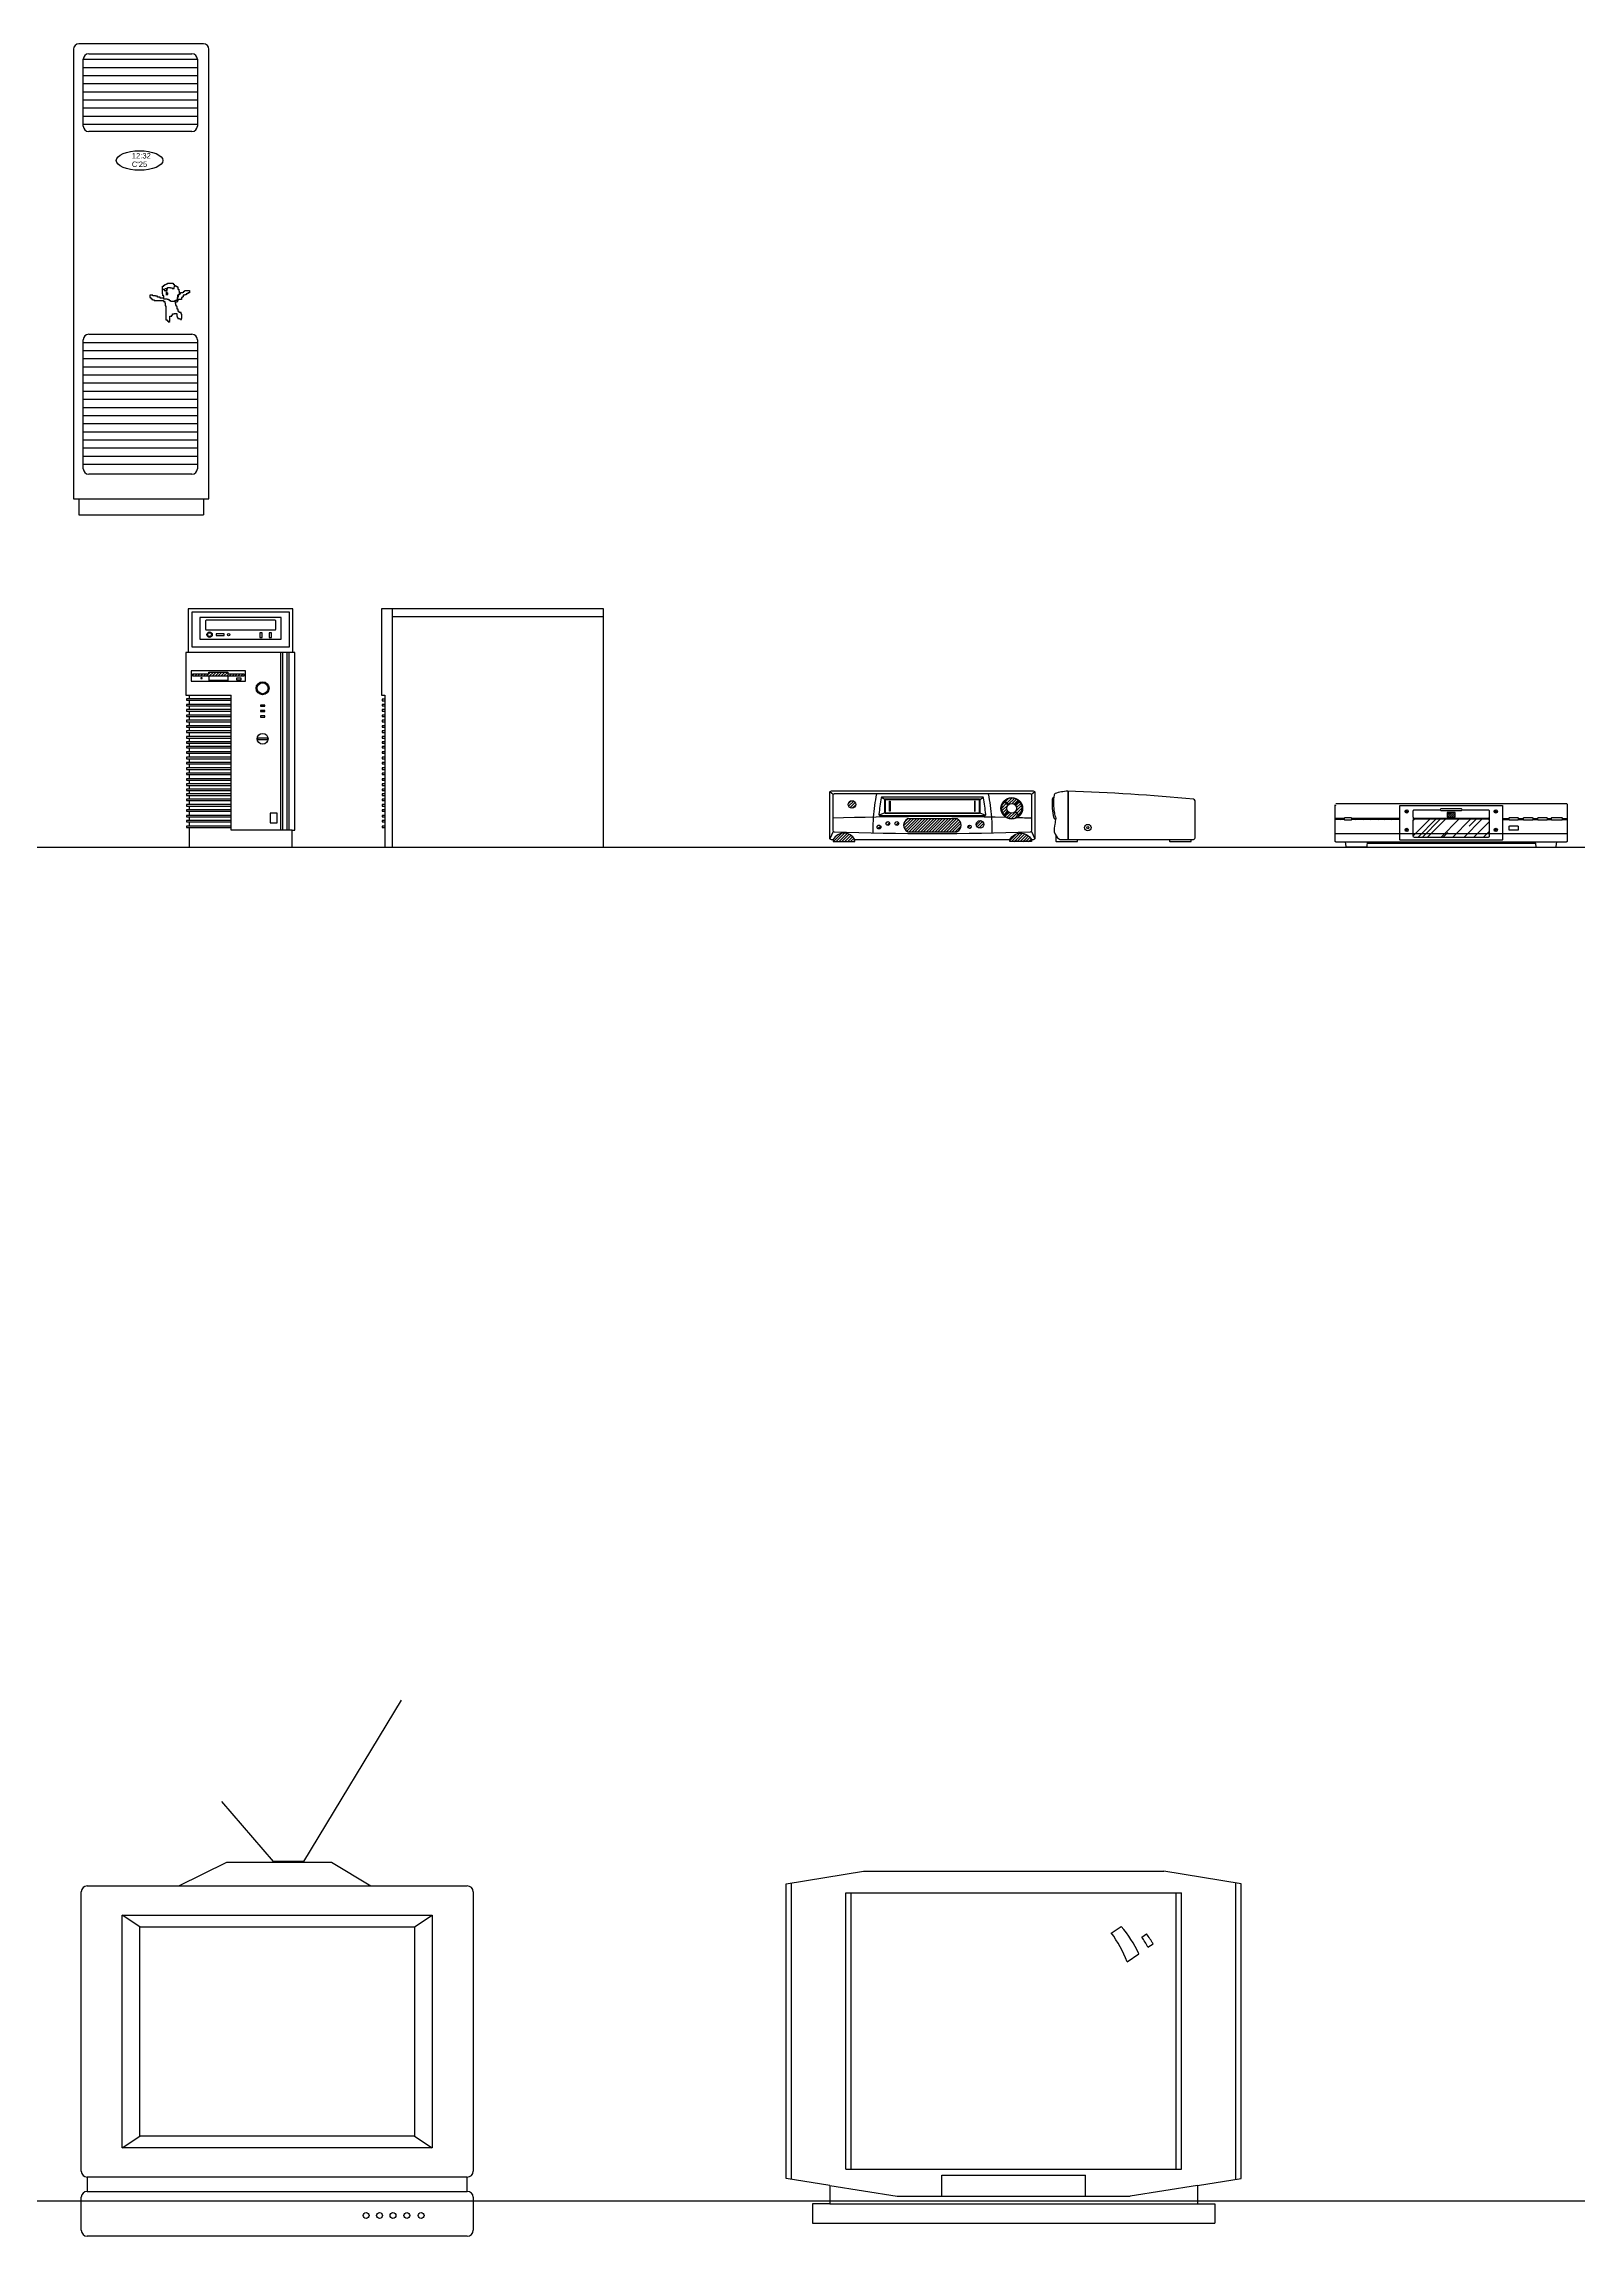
# Model space of a CAD drawing. Header units: inches. Extents: x 11.6 to 54.1, y 10.7 to 35.5.
# Drawn here: x 46.277 to 49.111, y 23.853 to 27.901 of the extents above; entities that cross this region are included whole.
import ezdxf

# ---------------------------------------------------------------- set-up
doc = ezdxf.new("R2010")
doc.units = ezdxf.units.IN
doc.header["$MEASUREMENT"] = 0
for name, color, linetype in [('02', 2, 'Continuous'), ('1', 1, 'Continuous'), ('4', 4, 'Continuous'), ('8', 8, 'Continuous')]:
    doc.layers.add(name, color=color, linetype=linetype)
doc.styles.get("Standard").update_dxf_attribs({"font": 'arial.ttf'})
pattern_1 = [(45, (-4.940719, 29.41021), (-0.00265165043, 0.00265165043), [])]
pattern_2 = [(45, (-4.8258962, 29.3992629), (-0.00176776695, 0.00176776695), [])]

msp = doc.modelspace()

# ---------------------------------------------------------------- hatches: boundary and pattern name
at = {"layer": '8'}
h = msp.add_hatch(dxfattribs=at)
h.set_pattern_fill('ANSI31,_O', color=256, scale=0.03)
h.set_pattern_definition([(45, (-10.440407, 31.0377146), (-0.00265165043, 0.00265165043), [])])
h.paths.add_polyline_path([(46.5821, 26.7412), (46.5821, 26.7377), (46.5527, 26.7377), (46.5527, 26.7337), (46.6467, 26.7337), (46.6467, 26.7377), (46.6174, 26.7377), (46.6174, 26.7412)])
h = msp.add_hatch(dxfattribs=at)
h.set_pattern_fill('ANSI31,_O', color=256, scale=0.03)
h.set_pattern_definition(pattern_1)
edge = h.paths.add_edge_path()
edge.add_arc((47.7698, 26.4967), 0.007, 0, 360)
h = msp.add_hatch(dxfattribs=at)
h.set_pattern_fill('ANSI31,_O', color=256, scale=0.03)
h.set_pattern_definition(pattern_1)
h.paths.add_polyline_path([(48.0522, 26.5037), (48.0592, 26.4966, -0.350397), (48.0705, 26.4966), (48.0776, 26.5037, 0.383694)])
h.paths.add_polyline_path([(48.079, 26.5023), (48.0719, 26.4952, -0.170128), (48.0739, 26.4896, -0.184505), (48.0716, 26.4836), (48.0787, 26.4765, 0.391267)])
h.paths.add_polyline_path([(48.0589, 26.4829), (48.0518, 26.4758, 0.398879), (48.0779, 26.4758), (48.0709, 26.4829, -0.382015)])
h.paths.add_polyline_path([(48.0511, 26.4765), (48.0582, 26.4836, -0.184505), (48.0559, 26.4896, -0.170128), (48.0578, 26.4952), (48.0507, 26.5023, 0.391267)])
h = msp.add_hatch(dxfattribs=at)
h.set_pattern_fill('ANSI31,_O', color=256, scale=0.02)
h.set_pattern_definition(pattern_2)
h.paths.add_polyline_path([(48.8836, 26.4734), (48.8836, 26.482), (48.8692, 26.482), (48.8692, 26.4734)])
h = msp.add_hatch(dxfattribs=at)
h.set_pattern_fill('ANSI31,_O', color=256, scale=0.03)
h.set_pattern_definition(pattern_1)
edge = h.paths.add_edge_path()
edge.add_line((47.7352, 26.4282), (47.7752, 26.4282))
edge.add_line((47.7752, 26.4282), (47.7752, 26.4322))
edge.add_arc((47.7552, 26.4205), 0.0232, 30.3669, 149.6331)
edge.add_line((47.7352, 26.4322), (47.7352, 26.4282))
h = msp.add_hatch(dxfattribs=at)
h.set_pattern_fill('ANSI31,_O', color=256, scale=0.03)
h.set_pattern_definition(pattern_1)
edge = h.paths.add_edge_path()
edge.add_arc((47.8196, 26.455), 0.0035, 0, 360)
h = msp.add_hatch(dxfattribs=at)
h.set_pattern_fill('ANSI31,_O', color=256, scale=0.03)
h.set_pattern_definition(pattern_1)
edge = h.paths.add_edge_path()
edge.add_arc((47.8361, 26.4615), 0.0035, 0, 360)
h = msp.add_hatch(dxfattribs=at)
h.set_pattern_fill('ANSI31,_O', color=256, scale=0.03)
h.set_pattern_definition(pattern_1)
edge = h.paths.add_edge_path()
edge.add_arc((47.8526, 26.4615), 0.0035, 0, 360)
h = msp.add_hatch(dxfattribs=at)
h.set_pattern_fill('ANSI31,_O', color=256, scale=0.03)
h.set_pattern_definition(pattern_1)
edge = h.paths.add_edge_path()
edge.add_arc((47.8781, 26.4583), 0.0129, 115.9506, 244.0494)
edge.add_arc((47.874, 26.4493), 0.003, 239.8673, 270)
edge.add_line((47.874, 26.4463), (47.9625, 26.4463))
edge.add_arc((47.9625, 26.4493), 0.003, 270, 300.1327)
edge.add_arc((47.9583, 26.4583), 0.0129, 295.9506, 424.0494)
edge.add_arc((47.9625, 26.4673), 0.003, 59.8673, 90)
edge.add_line((47.9625, 26.4703), (47.874, 26.4703))
edge.add_arc((47.874, 26.4673), 0.003, 90, 120.1327)
h = msp.add_hatch(dxfattribs=at)
h.set_pattern_fill('ANSI31,_O', color=256, scale=0.03)
h.set_pattern_definition(pattern_1)
edge = h.paths.add_edge_path()
edge.add_arc((47.987, 26.4555), 0.003, 0, 360)
h = msp.add_hatch(dxfattribs=at)
h.set_pattern_fill('ANSI31,_O', color=256, scale=0.03)
h.set_pattern_definition(pattern_1)
edge = h.paths.add_edge_path()
edge.add_arc((48.0064, 26.46), 0.007, 0, 360)
h = msp.add_hatch(dxfattribs=at)
h.set_pattern_fill('ANSI31,_O', color=256, scale=0.03)
h.set_pattern_definition(pattern_1)
edge = h.paths.add_edge_path()
edge.add_line((48.1012, 26.4282), (48.0612, 26.4282))
edge.add_line((48.0612, 26.4282), (48.0612, 26.4322))
edge.add_arc((48.0812, 26.4205), 0.0232, 30.3669, 149.6331, ccw=False)
edge.add_line((48.1012, 26.4322), (48.1012, 26.4282))
h = msp.add_hatch(dxfattribs=at)
h.set_pattern_fill('ANSI31,_O', color=256, scale=0.02)
h.set_pattern_definition(pattern_2)
h.paths.add_polyline_path([(48.6921, 26.471), (48.6921, 26.469), (48.7814, 26.469), (48.7814, 26.471)])
h.paths.add_polyline_path([(48.6614, 26.471), (48.6614, 26.469), (48.6794, 26.469), (48.6794, 26.471)])
h = msp.add_hatch(dxfattribs=at)
h.set_pattern_fill('AR-RROOF,_O', color=256, scale=0.03, angle=45)
h.set_pattern_definition([(45, (-3.967592, 29.826115), (0.025455844, 0.067882251), [0.45, -0.06, 0.15, -0.03]), (45, (-3.949985, 29.864935), (-0.049426764, 0.007000357), [0.09, -0.0099, 0.18, -0.0225]), (45, (-3.975016, 29.854753), (0.0960958116, 0.124521504), [0.24, -0.042, 0.12, -0.03])])
h.paths.add_polyline_path([(48.8084, 26.47, 0.414214), (48.8064, 26.468), (48.8064, 26.443), (48.9464, 26.443), (48.9464, 26.468, 0.414214), (48.9444, 26.47)])
h.paths.add_polyline_path([(48.9444, 26.436, 0.414214), (48.9464, 26.438), (48.9464, 26.443), (48.8064, 26.443), (48.8064, 26.438, 0.414214), (48.8084, 26.436)])
h = msp.add_hatch(dxfattribs=at)
h.set_pattern_fill('ANSI31,_O', color=256, scale=0.02)
h.set_pattern_definition(pattern_2)
h.paths.add_polyline_path([(48.9832, 26.469), (48.9832, 26.471), (48.9714, 26.471), (48.9714, 26.469)])
h.paths.add_polyline_path([(49.0002, 26.471), (49.0002, 26.469), (49.01, 26.469), (49.01, 26.471)])
h.paths.add_polyline_path([(49.0365, 26.469), (49.0365, 26.471), (49.027, 26.471), (49.027, 26.469)])
h.paths.add_polyline_path([(49.0616, 26.469), (49.0616, 26.471), (49.0535, 26.471), (49.0535, 26.469)])
h.paths.add_polyline_path([(49.0914, 26.469), (49.0914, 26.471), (49.0816, 26.471), (49.0816, 26.469)])

# ---------------------------------------------------------------- linework, layer by layer
at = {"layer": '02'}
for p, q in [((46.5723, 27.9013), (46.3423, 27.9013)), ((46.3323, 27.8913), (46.3323, 27.0613)), ((46.3503, 27.7494), (46.3503, 27.8729)), ((46.3503, 27.8729), (46.561, 27.8729)), ((46.3503, 27.8579), (46.561, 27.8579)), ((46.3603, 27.8829), (46.551, 27.8829)), ((46.561, 27.8729), (46.561, 27.7494)), ((46.5823, 27.0613), (46.5823, 27.8913)), ((46.3503, 27.8429), (46.561, 27.8429)), ((46.3503, 27.8279), (46.561, 27.8279)), ((46.3503, 27.8129), (46.561, 27.8129)), ((46.3503, 27.7979), (46.561, 27.7979)), ((46.3503, 27.7829), (46.561, 27.7829)), ((46.3503, 27.7679), (46.561, 27.7679)), ((46.3503, 27.7529), (46.561, 27.7529)), ((46.551, 27.7394), (46.3603, 27.7394)), ((46.4965, 27.4395), (46.4965, 27.4541)), ((46.4965, 27.4541), (46.4991, 27.4541)), ((46.4965, 27.4481), (46.4999, 27.4481)), ((46.4991, 27.4541), (46.4991, 27.4558)), ((46.4991, 27.4558), (46.5008, 27.4558)), ((46.4999, 27.4481), (46.4999, 27.4455)), ((46.5008, 27.4558), (46.5008, 27.4567)), ((46.5008, 27.4567), (46.5025, 27.4567)), ((46.5008, 27.4498), (46.5042, 27.4498)), ((46.5025, 27.4567), (46.5025, 27.4575)), ((46.5025, 27.4575), (46.5042, 27.4575)), ((46.5042, 27.4575), (46.5042, 27.4584)), ((46.5042, 27.4584), (46.5059, 27.4584)), ((46.5042, 27.4498), (46.5042, 27.4455)), ((46.5051, 27.4455), (46.5051, 27.4481)), ((46.5051, 27.4481), (46.5059, 27.4481)), ((46.5059, 27.4584), (46.5059, 27.4592)), ((46.5059, 27.4592), (46.5162, 27.4592)), ((46.5059, 27.4481), (46.5059, 27.4515)), ((46.5059, 27.4515), (46.5111, 27.4515)), ((46.5111, 27.4515), (46.5111, 27.4507)), ((46.5111, 27.4507), (46.5145, 27.4507)), ((46.5145, 27.4507), (46.5145, 27.4498)), ((46.5145, 27.4498), (46.5179, 27.4498)), ((46.5162, 27.4592), (46.5162, 27.4575)), ((46.5162, 27.4575), (46.5179, 27.4575)), ((46.5179, 27.4575), (46.5179, 27.4549)), ((46.5179, 27.4549), (46.5205, 27.4549)), ((46.5179, 27.4498), (46.5179, 27.4524)), ((46.5179, 27.4524), (46.5188, 27.4524)), ((46.5188, 27.4524), (46.5188, 27.4532)), ((46.5205, 27.4549), (46.5205, 27.4541)), ((46.5205, 27.4541), (46.5231, 27.4541)), ((46.5231, 27.4541), (46.5231, 27.4524)), ((46.5231, 27.4524), (46.5248, 27.4524)), ((46.5248, 27.4524), (46.5248, 27.4481)), ((46.5248, 27.4481), (46.5265, 27.4481)), ((46.5265, 27.4481), (46.5265, 27.4447)), ((46.4785, 27.437), (46.4734, 27.437)), ((46.4734, 27.437), (46.4734, 27.4327)), ((46.4734, 27.4327), (46.4751, 27.4327)), ((46.4751, 27.4327), (46.4751, 27.431)), ((46.4751, 27.431), (46.4768, 27.431)), ((46.4768, 27.431), (46.4768, 27.4293)), ((46.4768, 27.4293), (46.4785, 27.4293)), ((46.4785, 27.4361), (46.4785, 27.437)), ((46.4837, 27.4361), (46.4785, 27.4361)), ((46.4785, 27.4293), (46.4785, 27.4284)), ((46.4785, 27.4284), (46.4811, 27.4284)), ((46.4811, 27.4284), (46.4811, 27.4276)), ((46.4811, 27.4276), (46.4982, 27.4276)), ((46.4837, 27.4353), (46.4837, 27.4361)), ((46.4871, 27.4353), (46.4837, 27.4353)), ((46.4871, 27.4335), (46.4871, 27.4353)), ((46.4922, 27.4335), (46.4871, 27.4335)), ((46.4922, 27.4318), (46.4922, 27.4335)), ((46.4991, 27.4318), (46.4922, 27.4318)), ((46.4974, 27.4395), (46.4965, 27.4395)), ((46.4974, 27.4361), (46.4974, 27.4395)), ((46.4991, 27.4361), (46.4974, 27.4361)), ((46.4982, 27.4276), (46.4982, 27.4258)), ((46.4982, 27.4258), (46.5008, 27.4258)), ((46.4991, 27.431), (46.4991, 27.4361)), ((46.4991, 27.4301), (46.4991, 27.4318)), ((46.5051, 27.4301), (46.4991, 27.4301)), ((46.4999, 27.4455), (46.5025, 27.4455)), ((46.5008, 27.4258), (46.5008, 27.4224)), ((46.5008, 27.4224), (46.5016, 27.4224)), ((46.5016, 27.4224), (46.5016, 27.4173)), ((46.5016, 27.4173), (46.5025, 27.4173)), ((46.5025, 27.4455), (46.5025, 27.4447)), ((46.5025, 27.4447), (46.5034, 27.4447)), ((46.5025, 27.4173), (46.5025, 27.3916)), ((46.5027, 27.4385), (46.5064, 27.4385)), ((46.5039, 27.4398), (46.5039, 27.4425)), ((46.5039, 27.4425), (46.5058, 27.4425)), ((46.5042, 27.4455), (46.5051, 27.4455)), ((46.5051, 27.4293), (46.5051, 27.4301)), ((46.5076, 27.4293), (46.5051, 27.4293)), ((46.5064, 27.4385), (46.5064, 27.4414)), ((46.5076, 27.4284), (46.5076, 27.4293)), ((46.5094, 27.4284), (46.5076, 27.4284)), ((46.5094, 27.4267), (46.5094, 27.4284)), ((46.5119, 27.4267), (46.5094, 27.4267)), ((46.5119, 27.4258), (46.5119, 27.4267)), ((46.5188, 27.4258), (46.5119, 27.4258)), ((46.5205, 27.4267), (46.5188, 27.4267)), ((46.5188, 27.4267), (46.5188, 27.4258)), ((46.5231, 27.4276), (46.5205, 27.4276)), ((46.5205, 27.4276), (46.5205, 27.4267)), ((46.5205, 27.4216), (46.5205, 27.425)), ((46.5205, 27.425), (46.5231, 27.425)), ((46.5213, 27.4216), (46.5205, 27.4216)), ((46.5213, 27.4181), (46.5213, 27.4216)), ((46.5222, 27.4181), (46.5213, 27.4181)), ((46.5222, 27.4164), (46.5222, 27.4181)), ((46.5239, 27.4164), (46.5222, 27.4164)), ((46.5239, 27.4293), (46.5231, 27.4293)), ((46.5231, 27.4293), (46.5231, 27.4276)), ((46.5231, 27.425), (46.5231, 27.4258)), ((46.5231, 27.4258), (46.5248, 27.4258)), ((46.5248, 27.4327), (46.5239, 27.4327)), ((46.5239, 27.4327), (46.5239, 27.4293)), ((46.5239, 27.4113), (46.5239, 27.4164)), ((46.5256, 27.4113), (46.5239, 27.4113)), ((46.5248, 27.4301), (46.5248, 27.437)), ((46.5248, 27.437), (46.5256, 27.437)), ((46.5256, 27.4344), (46.5248, 27.4344)), ((46.5248, 27.4344), (46.5248, 27.4327)), ((46.5256, 27.4301), (46.5248, 27.4301)), ((46.5248, 27.4258), (46.5248, 27.4284)), ((46.5248, 27.4284), (46.5256, 27.4284)), ((46.5248, 27.4284), (46.5248, 27.4276)), ((46.5265, 27.4284), (46.5248, 27.4284)), ((46.5256, 27.437), (46.5256, 27.4387)), ((46.5256, 27.4387), (46.5282, 27.4387)), ((46.5256, 27.4378), (46.5256, 27.4344)), ((46.5273, 27.4378), (46.5256, 27.4378)), ((46.5256, 27.4284), (46.5256, 27.4301)), ((46.5256, 27.407), (46.5256, 27.4113)), ((46.5273, 27.407), (46.5256, 27.407)), ((46.5265, 27.4447), (46.5273, 27.4447)), ((46.5316, 27.4293), (46.5265, 27.4293)), ((46.5265, 27.4293), (46.5265, 27.4284)), ((46.5273, 27.4447), (46.5273, 27.4378)), ((46.5273, 27.4053), (46.5273, 27.407)), ((46.5282, 27.4387), (46.5282, 27.4395)), ((46.5282, 27.4395), (46.5299, 27.4395)), ((46.5299, 27.4395), (46.5299, 27.4421)), ((46.5299, 27.4421), (46.5342, 27.4421)), ((46.5333, 27.4327), (46.5316, 27.4327)), ((46.5316, 27.4327), (46.5316, 27.4293)), ((46.535, 27.4344), (46.5333, 27.4344)), ((46.5333, 27.4344), (46.5333, 27.4327)), ((46.5342, 27.4421), (46.5342, 27.443)), ((46.5342, 27.443), (46.5359, 27.443)), ((46.5376, 27.437), (46.535, 27.437)), ((46.535, 27.437), (46.535, 27.4344)), ((46.5359, 27.443), (46.5359, 27.4447)), ((46.5359, 27.4447), (46.5376, 27.4447)), ((46.5376, 27.4447), (46.5376, 27.4455)), ((46.5376, 27.4455), (46.5462, 27.4455)), ((46.5402, 27.4378), (46.5376, 27.4378)), ((46.5376, 27.4378), (46.5376, 27.437)), ((46.5436, 27.4395), (46.5402, 27.4395)), ((46.5402, 27.4395), (46.5402, 27.4378)), ((46.5462, 27.4412), (46.5436, 27.4412)), ((46.5436, 27.4412), (46.5436, 27.4395)), ((46.5462, 27.4455), (46.5462, 27.4412)), ((46.5025, 27.3916), (46.5051, 27.3916)), ((46.5051, 27.3916), (46.5051, 27.3899)), ((46.5051, 27.3899), (46.5068, 27.3899)), ((46.5068, 27.3899), (46.5068, 27.3882)), ((46.5068, 27.3882), (46.5094, 27.3882)), ((46.5094, 27.3873), (46.5094, 27.3891)), ((46.5094, 27.3891), (46.5102, 27.3891)), ((46.5094, 27.3882), (46.5094, 27.3873)), ((46.5102, 27.3891), (46.5102, 27.3985)), ((46.5102, 27.3985), (46.5136, 27.3985)), ((46.5136, 27.3985), (46.5136, 27.4002)), ((46.5136, 27.4002), (46.5153, 27.4002)), ((46.5153, 27.4002), (46.5153, 27.4027)), ((46.5153, 27.4027), (46.5179, 27.4027)), ((46.5179, 27.4027), (46.5179, 27.4036)), ((46.5179, 27.4036), (46.5231, 27.4036)), ((46.5231, 27.4036), (46.5231, 27.3976)), ((46.5231, 27.3976), (46.5239, 27.3976)), ((46.5239, 27.3976), (46.5239, 27.3959)), ((46.5239, 27.3959), (46.5248, 27.3959)), ((46.5248, 27.3959), (46.5248, 27.3942)), ((46.5248, 27.3942), (46.5282, 27.3942)), ((46.5308, 27.4053), (46.5273, 27.4053)), ((46.5282, 27.3942), (46.5282, 27.3933)), ((46.5282, 27.3933), (46.5299, 27.3933)), ((46.5299, 27.3933), (46.5299, 27.3925)), ((46.5299, 27.3925), (46.5316, 27.3925)), ((46.5308, 27.4019), (46.5308, 27.4053)), ((46.5325, 27.4019), (46.5308, 27.4019)), ((46.5316, 27.3925), (46.5316, 27.3942)), ((46.5316, 27.3942), (46.5325, 27.3942)), ((46.5325, 27.3942), (46.5325, 27.4019)), ((46.3503, 27.1165), (46.3503, 27.3549)), ((46.3503, 27.35), (46.561, 27.35)), ((46.3503, 27.335), (46.561, 27.335)), ((46.3603, 27.3649), (46.551, 27.3649)), ((46.561, 27.3549), (46.561, 27.1165)), ((46.3503, 27.32), (46.561, 27.32)), ((46.3503, 27.305), (46.561, 27.305)), ((46.3503, 27.29), (46.561, 27.29)), ((46.3503, 27.275), (46.561, 27.275)), ((46.3503, 27.26), (46.561, 27.26)), ((46.3503, 27.245), (46.561, 27.245)), ((46.3503, 27.23), (46.561, 27.23)), ((46.3503, 27.215), (46.561, 27.215)), ((46.3503, 27.2), (46.561, 27.2)), ((46.3503, 27.185), (46.561, 27.185)), ((46.3503, 27.17), (46.561, 27.17)), ((46.3503, 27.155), (46.561, 27.155)), ((46.3503, 27.14), (46.561, 27.14)), ((46.3503, 27.125), (46.561, 27.125)), ((46.551, 27.1065), (46.3603, 27.1065)), ((46.3323, 27.0613), (46.5823, 27.0613)), ((46.3423, 27.0613), (46.3423, 27.0313)), ((46.5723, 27.0613), (46.5723, 27.0313)), ((46.3423, 27.0313), (46.5723, 27.0313)), ((46.3423, 27.0313), (46.5723, 27.0313)), ((46.7158, 26.8419), (46.5658, 26.8419)), ((46.5658, 26.8419), (46.5658, 26.8019)), ((46.7158, 26.8019), (46.7158, 26.8419)), ((46.9208, 26.858), (46.9208, 26.418)), ((47.3108, 26.843), (46.9208, 26.843)), ((46.5658, 26.8019), (46.7158, 26.8019)), ((46.737, 26.7775), (46.5438, 26.7775)), ((46.6497, 26.7432), (46.5497, 26.7432)), ((46.5497, 26.7432), (46.5497, 26.7242)), ((46.5497, 26.7242), (46.6497, 26.7242)), ((46.5821, 26.7337), (46.5821, 26.7257)), ((46.6174, 26.7257), (46.5821, 26.7257)), ((46.6174, 26.7337), (46.6174, 26.7257)), ((46.6497, 26.7242), (46.6497, 26.7432)), ((47.7351, 26.5153), (47.7291, 26.5203)), ((48.1074, 26.5203), (48.1015, 26.5151)), ((48.1683, 26.5212), (48.1683, 26.4322)), ((48.1693, 26.5212), (48.1693, 26.4322)), ((47.8306, 26.4811), (47.8202, 26.4769)), ((47.8306, 26.5059), (47.8243, 26.5099)), ((48.0059, 26.5059), (48.0122, 26.5099)), ((48.0059, 26.4811), (48.0163, 26.4769)), ((48.0507, 26.5023), (48.0578, 26.4952)), ((48.0582, 26.4836), (48.0511, 26.4765)), ((48.0589, 26.4829), (48.0518, 26.4758)), ((48.0522, 26.5037), (48.0592, 26.4966)), ((48.0776, 26.5037), (48.0705, 26.4966)), ((48.0709, 26.4829), (48.0779, 26.4758)), ((48.0716, 26.4836), (48.0787, 26.4765)), ((48.079, 26.5023), (48.0719, 26.4952)), ((48.1427, 26.5096), (48.1424, 26.5096)), ((47.7351, 26.447), (47.7291, 26.4331)), ((48.1014, 26.447), (48.1074, 26.4331)), ((48.1454, 26.4696), (48.1459, 26.4696)), ((48.6794, 26.471), (48.6614, 26.471)), ((48.6794, 26.469), (48.6614, 26.469)), ((48.6614, 26.443), (49.0914, 26.443)), ((48.7814, 26.471), (48.6921, 26.471)), ((48.7814, 26.469), (48.6921, 26.469)), ((48.8064, 26.473), (48.8064, 26.468)), ((48.9464, 26.473), (48.9464, 26.468)), ((48.9714, 26.471), (48.9832, 26.471)), ((48.9714, 26.469), (48.9832, 26.469)), ((49.0002, 26.471), (49.01, 26.471)), ((49.0002, 26.469), (49.01, 26.469)), ((49.027, 26.471), (49.0365, 26.471)), ((49.027, 26.469), (49.0365, 26.469)), ((49.0535, 26.471), (49.0616, 26.471)), ((49.0535, 26.469), (49.0616, 26.469)), ((49.0816, 26.471), (49.0914, 26.471)), ((49.0816, 26.469), (49.0914, 26.469)), ((48.721, 26.425), (49.0317, 26.425)), ((46.9374, 24.8428), (46.7567, 24.5449)), ((46.7016, 24.5449), (46.6062, 24.6554)), ((46.5268, 24.4998), (46.6151, 24.5436)), ((46.6151, 24.5436), (46.8084, 24.5436)), ((46.7567, 24.5449), (46.7016, 24.5449)), ((46.8084, 24.5436), (46.8814, 24.4998)), ((46.3574, 24.4998), (47.0594, 24.4998)), ((47.6584, 23.9581), (47.6584, 24.5054)), ((48.4784, 23.9581), (48.4784, 24.5054)), ((46.3466, 23.9729), (46.3466, 24.489)), ((47.0702, 24.489), (47.0702, 23.9729)), ((47.7584, 23.9767), (47.7584, 24.4867)), ((47.7584, 24.4867), (48.3784, 24.4867)), ((47.7684, 23.9767), (47.7684, 24.4867)), ((48.3684, 23.9767), (48.3684, 24.4867)), ((48.3784, 23.9767), (48.3784, 24.4867)), ((46.4222, 24.4458), (46.9946, 24.4458)), ((46.4222, 24.0161), (46.4222, 24.4458)), ((46.4546, 24.4242), (46.4222, 24.4458)), ((46.4546, 24.0377), (46.4546, 24.4242)), ((46.4546, 24.4242), (46.9622, 24.4242)), ((46.9622, 24.4242), (46.9946, 24.4458)), ((46.9622, 24.4242), (46.9622, 24.0377)), ((46.9946, 24.4458), (46.9946, 24.0161)), ((48.2487, 24.4128), (48.2672, 24.4248)), ((48.3053, 24.4049), (48.314, 24.4111)), ((48.2778, 24.3596), (48.2995, 24.3744)), ((48.3163, 24.3869), (48.3258, 24.3931)), ((46.4222, 24.0161), (46.4546, 24.0377)), ((46.9946, 24.0161), (46.4222, 24.0161)), ((46.9622, 24.0377), (46.4546, 24.0377)), ((46.9622, 24.0377), (46.9946, 24.0161)), ((47.7584, 23.9767), (48.3784, 23.9767)), ((47.936, 23.9657), (48.2008, 23.9657)), ((47.936, 23.9257), (47.936, 23.9657)), ((48.2008, 23.9257), (48.2008, 23.9657)), ((47.0594, 23.9621), (46.3574, 23.9621)), ((46.3574, 23.9621), (46.3574, 23.9357)), ((46.3574, 23.9357), (47.0594, 23.9357)), ((47.0594, 23.9357), (47.0594, 23.9621)), ((47.729, 23.9467), (47.853, 23.9267)), ((47.853, 23.9267), (48.2838, 23.9267)), ((48.4078, 23.9467), (48.2838, 23.9267)), ((46.3466, 23.8638), (46.3466, 23.9249)), ((47.0702, 23.9249), (47.0702, 23.8638)), ((47.729, 23.9127), (48.4078, 23.9127)), ((47.0594, 23.853), (46.3574, 23.853))]:
    msp.add_line(p, q, dxfattribs=at)
for points in [[(46.5461, 26.4541), (46.5461, 26.418), (46.7361, 26.418), (46.7361, 26.4495), (46.741, 26.4495), (46.741, 26.7775), (46.737, 26.7775), (46.737, 26.858), (46.5438, 26.858), (46.5438, 26.7775), (46.5398, 26.7775), (46.5398, 26.6987), (46.6236, 26.6987)], [(46.7146, 26.7775), (46.7146, 26.4495)], [(46.7187, 26.4495), (46.7187, 26.7775)], [(46.7261, 26.7775), (46.7261, 26.4495)], [(46.7303, 26.4495), (46.7303, 26.7775)], [(46.5461, 26.6918), (46.5411, 26.6918), (46.5411, 26.6891), (46.5461, 26.6891)], [(46.6236, 26.6918), (46.5411, 26.6918), (46.5411, 26.6891), (46.6236, 26.6891)], [(46.5461, 26.6816), (46.5411, 26.6816), (46.5411, 26.6789), (46.5461, 26.6789)], [(46.6236, 26.6816), (46.5411, 26.6816), (46.5411, 26.6789), (46.6236, 26.6789)], [(46.5461, 26.6987), (46.5461, 26.6918)], [(46.5461, 26.6891), (46.5461, 26.6816)], [(46.5461, 26.6789), (46.5461, 26.672)], [(46.7361, 26.4495), (46.6236, 26.4495), (46.6236, 26.6987)], [(46.907, 26.6912), (46.9021, 26.6912), (46.9021, 26.6884), (46.907, 26.6884)], [(46.907, 26.6816), (46.9021, 26.6816), (46.9021, 26.6789), (46.907, 26.6789)], [(46.5461, 26.672), (46.5411, 26.672), (46.5411, 26.6693), (46.5461, 26.6693)], [(46.6236, 26.672), (46.5411, 26.672), (46.5411, 26.6693), (46.6236, 26.6693)], [(46.5461, 26.6618), (46.5411, 26.6618), (46.5411, 26.6591), (46.5461, 26.6591)], [(46.6236, 26.6618), (46.5411, 26.6618), (46.5411, 26.6591), (46.6236, 26.6591)], [(46.5461, 26.6522), (46.5411, 26.6522), (46.5411, 26.6495), (46.5461, 26.6495)], [(46.6236, 26.6522), (46.5411, 26.6522), (46.5411, 26.6495), (46.6236, 26.6495)], [(46.5461, 26.642), (46.5411, 26.642), (46.5411, 26.6392), (46.5461, 26.6392)], [(46.6236, 26.642), (46.5411, 26.642), (46.5411, 26.6392), (46.6236, 26.6392)], [(46.5461, 26.6693), (46.5461, 26.6618)], [(46.5461, 26.6591), (46.5461, 26.6522)], [(46.5461, 26.6495), (46.5461, 26.642)], [(46.5461, 26.6392), (46.5461, 26.6324)], [(46.907, 26.672), (46.9021, 26.672), (46.9021, 26.6693), (46.907, 26.6693)], [(46.907, 26.6618), (46.9021, 26.6618), (46.9021, 26.6591), (46.907, 26.6591)], [(46.907, 26.6522), (46.9021, 26.6522), (46.9021, 26.6495), (46.907, 26.6495)], [(46.907, 26.642), (46.9021, 26.642), (46.9021, 26.6392), (46.907, 26.6392)], [(46.5461, 26.6324), (46.5411, 26.6324), (46.5411, 26.6297), (46.5461, 26.6297)], [(46.6236, 26.6324), (46.5411, 26.6324), (46.5411, 26.6297), (46.6236, 26.6297)], [(46.5461, 26.6222), (46.5411, 26.6222), (46.5411, 26.6194), (46.5461, 26.6194)], [(46.6236, 26.6222), (46.5411, 26.6222), (46.5411, 26.6194), (46.6236, 26.6194)], [(46.5461, 26.6126), (46.5411, 26.6126), (46.5411, 26.6099), (46.5461, 26.6099)], [(46.6236, 26.6126), (46.5411, 26.6126), (46.5411, 26.6099), (46.6236, 26.6099)], [(46.5461, 26.6037), (46.5411, 26.6037), (46.5411, 26.601), (46.5461, 26.601)], [(46.6236, 26.6037), (46.5411, 26.6037), (46.5411, 26.601), (46.6236, 26.601)], [(46.5461, 26.6297), (46.5461, 26.6222)], [(46.5461, 26.6194), (46.5461, 26.6126)], [(46.5461, 26.6099), (46.5461, 26.6037)], [(46.5461, 26.601), (46.5461, 26.5941)], [(46.907, 26.6324), (46.9021, 26.6324), (46.9021, 26.6297), (46.907, 26.6297)], [(46.907, 26.6222), (46.9021, 26.6222), (46.9021, 26.6194), (46.907, 26.6194)], [(46.907, 26.6126), (46.9021, 26.6126), (46.9021, 26.6099), (46.907, 26.6099)], [(46.907, 26.6037), (46.9021, 26.6037), (46.9021, 26.601), (46.907, 26.601)], [(46.5461, 26.5941), (46.5411, 26.5941), (46.5411, 26.5914), (46.5461, 26.5914)], [(46.6236, 26.5941), (46.5411, 26.5941), (46.5411, 26.5914), (46.6236, 26.5914)], [(46.5461, 26.5839), (46.5411, 26.5839), (46.5411, 26.5812), (46.5461, 26.5812)], [(46.6236, 26.5839), (46.5411, 26.5839), (46.5411, 26.5812), (46.6236, 26.5812)], [(46.5461, 26.5743), (46.5411, 26.5743), (46.5411, 26.5716), (46.5461, 26.5716)], [(46.6236, 26.5743), (46.5411, 26.5743), (46.5411, 26.5716), (46.6236, 26.5716)], [(46.5461, 26.5641), (46.5411, 26.5641), (46.5411, 26.5614), (46.5461, 26.5614)], [(46.6236, 26.5641), (46.5411, 26.5641), (46.5411, 26.5614), (46.6236, 26.5614)], [(46.5461, 26.5914), (46.5461, 26.5839)], [(46.5461, 26.5812), (46.5461, 26.5743)], [(46.5461, 26.5716), (46.5461, 26.5641)], [(46.5461, 26.5614), (46.5461, 26.5545)], [(46.907, 26.5941), (46.9021, 26.5941), (46.9021, 26.5914), (46.907, 26.5914)], [(46.907, 26.5839), (46.9021, 26.5839), (46.9021, 26.5812), (46.907, 26.5812)], [(46.907, 26.5743), (46.9021, 26.5743), (46.9021, 26.5716), (46.907, 26.5716)], [(46.907, 26.5641), (46.9021, 26.5641), (46.9021, 26.5614), (46.907, 26.5614)], [(46.5461, 26.5545), (46.5411, 26.5545), (46.5411, 26.5518), (46.5461, 26.5518)], [(46.6236, 26.5545), (46.5411, 26.5545), (46.5411, 26.5518), (46.6236, 26.5518)], [(46.5461, 26.5443), (46.5411, 26.5443), (46.5411, 26.5415), (46.5461, 26.5415)], [(46.6236, 26.5443), (46.5411, 26.5443), (46.5411, 26.5415), (46.6236, 26.5415)], [(46.5461, 26.5347), (46.5411, 26.5347), (46.5411, 26.532), (46.5461, 26.532)], [(46.6236, 26.5347), (46.5411, 26.5347), (46.5411, 26.532), (46.6236, 26.532)], [(46.5461, 26.5251), (46.5411, 26.5251), (46.5411, 26.5224), (46.5461, 26.5224)], [(46.6236, 26.5251), (46.5411, 26.5251), (46.5411, 26.5224), (46.6236, 26.5224)], [(46.5461, 26.5163), (46.5411, 26.5163), (46.5411, 26.5135), (46.5461, 26.5135)], [(46.6236, 26.5163), (46.5411, 26.5163), (46.5411, 26.5135), (46.6236, 26.5135)], [(46.5461, 26.5518), (46.5461, 26.5443)], [(46.5461, 26.5415), (46.5461, 26.5347)], [(46.5461, 26.532), (46.5461, 26.5251)], [(46.5461, 26.5224), (46.5461, 26.5163)], [(46.907, 26.5545), (46.9021, 26.5545), (46.9021, 26.5518), (46.907, 26.5518)], [(46.907, 26.5443), (46.9021, 26.5443), (46.9021, 26.5415), (46.907, 26.5415)], [(46.907, 26.5347), (46.9021, 26.5347), (46.9021, 26.532), (46.907, 26.532)], [(46.907, 26.5251), (46.9021, 26.5251), (46.9021, 26.5224), (46.907, 26.5224)], [(46.907, 26.5163), (46.9021, 26.5163), (46.9021, 26.5135), (46.907, 26.5135)], [(46.5461, 26.5067), (46.5411, 26.5067), (46.5411, 26.504), (46.5461, 26.504)], [(46.6236, 26.5067), (46.5411, 26.5067), (46.5411, 26.504), (46.6236, 26.504)], [(46.5461, 26.4965), (46.5411, 26.4965), (46.5411, 26.4937), (46.5461, 26.4937)], [(46.6236, 26.4965), (46.5411, 26.4965), (46.5411, 26.4937), (46.6236, 26.4937)], [(46.5461, 26.4869), (46.5411, 26.4869), (46.5411, 26.4842), (46.5461, 26.4842)], [(46.6236, 26.4869), (46.5411, 26.4869), (46.5411, 26.4842), (46.6236, 26.4842)], [(46.5461, 26.4766), (46.5411, 26.4766), (46.5411, 26.4739), (46.5461, 26.4739)], [(46.6236, 26.4766), (46.5411, 26.4766), (46.5411, 26.4739), (46.6236, 26.4739)], [(46.5461, 26.5135), (46.5461, 26.5067)], [(46.5461, 26.504), (46.5461, 26.4965)], [(46.5461, 26.4937), (46.5461, 26.4869)], [(46.5461, 26.4842), (46.5461, 26.4766)], [(46.907, 26.5067), (46.9021, 26.5067), (46.9021, 26.504), (46.907, 26.504)], [(46.907, 26.4965), (46.9021, 26.4965), (46.9021, 26.4937), (46.907, 26.4937)], [(46.907, 26.4869), (46.9021, 26.4869), (46.9021, 26.4842), (46.907, 26.4842)], [(46.907, 26.4766), (46.9021, 26.4766), (46.9021, 26.4739), (46.907, 26.4739)], [(46.5461, 26.4671), (46.5411, 26.4671), (46.5411, 26.4644), (46.5461, 26.4644)], [(46.6236, 26.4671), (46.5411, 26.4671), (46.5411, 26.4644), (46.6236, 26.4644)], [(46.5461, 26.4568), (46.5411, 26.4568), (46.5411, 26.4541), (46.5461, 26.4541)], [(46.6236, 26.4568), (46.5411, 26.4568), (46.5411, 26.4541), (46.6236, 26.4541)], [(46.5461, 26.4739), (46.5461, 26.4671)], [(46.5461, 26.4644), (46.5461, 26.4568)], [(46.907, 26.4671), (46.9021, 26.4671), (46.9021, 26.4644), (46.907, 26.4644)], [(46.907, 26.4568), (46.9021, 26.4568), (46.9021, 26.4541), (46.907, 26.4541)], [(47.7752, 26.4322), (48.0612, 26.4322)]]:
    msp.add_lwpolyline(points, dxfattribs=at)
for points in [[(46.7311, 26.8519), (46.5505, 26.8519), (46.5505, 26.7881), (46.7311, 26.7881)], [(46.907, 26.418), (47.3108, 26.418), (47.3108, 26.858), (46.9008, 26.858), (46.9008, 26.6987), (46.907, 26.6987)], [(46.5955, 26.8089), (46.6105, 26.8089), (46.6105, 26.8119), (46.5955, 26.8119)], [(46.6764, 26.8049), (46.6809, 26.8049), (46.6809, 26.8138), (46.6764, 26.8138)], [(46.6937, 26.8049), (46.6981, 26.8049), (46.6981, 26.8138), (46.6937, 26.8138)], [(46.6174, 26.7377), (46.6467, 26.7377), (46.6467, 26.7337), (46.5527, 26.7337), (46.5527, 26.7377), (46.5821, 26.7377), (46.5821, 26.7412), (46.6174, 26.7412)], [(46.5671, 26.7294), (46.5701, 26.7294), (46.5701, 26.7306), (46.5671, 26.7306)], [(46.6334, 26.7267), (46.642, 26.7267), (46.642, 26.7302), (46.6334, 26.7302)], [(46.6776, 26.6781), (46.6853, 26.6781), (46.6853, 26.6802), (46.6776, 26.6802)], [(46.6776, 26.6681), (46.6853, 26.6681), (46.6853, 26.6702), (46.6776, 26.6702)], [(46.6776, 26.6581), (46.6853, 26.6581), (46.6853, 26.6602), (46.6776, 26.6602)], [(46.7083, 26.4809), (46.6952, 26.4809), (46.6952, 26.4629), (46.7083, 26.4629)], [(48.8692, 26.4734), (48.8836, 26.4734), (48.8836, 26.482), (48.8692, 26.482)]]:
    msp.add_lwpolyline(points, close=True, dxfattribs=at)
for points in [[(46.5778, 26.8189), (46.7038, 26.8189, 0.414214), (46.7058, 26.8209), (46.7058, 26.8349, 0.414214), (46.7038, 26.8369), (46.5778, 26.8369, 0.414214), (46.5758, 26.8349), (46.5758, 26.8209, 0.414214)], [(46.6726, 26.6198), (46.6903, 26.6198, -0.101021), (46.6903, 26.6162), (46.6726, 26.6162, -0.101021)], [(47.7372, 26.5162, 0.414214), (47.7342, 26.5132), (47.7342, 26.4491, 0.404892), (47.7371, 26.4461, 0.016055), (48.0993, 26.4461, 0.404892), (48.1022, 26.4491), (48.1022, 26.5132, 0.414214), (48.0992, 26.5162)], [(47.8197, 26.4784, 0.440307), (47.8217, 26.4762), (48.0148, 26.4762, 0.440307), (48.0168, 26.4784, 0.024298), (48.0127, 26.5089, 0.360283), (48.0108, 26.5105), (47.8257, 26.5105, 0.360283), (47.8238, 26.5089, 0.023812)], [(47.832, 26.4805), (48.0045, 26.4805, 0.414214), (48.0065, 26.4825), (48.0065, 26.5045, 0.414214), (48.0045, 26.5065), (47.832, 26.5065, 0.414214), (47.83, 26.5045), (47.83, 26.4825, 0.414214)], [(47.832, 26.4815), (48.0045, 26.4815, 0.414214), (48.0055, 26.4825), (48.0055, 26.5045, 0.414214), (48.0045, 26.5055), (47.832, 26.5055, 0.414214), (47.831, 26.5045), (47.831, 26.4825, 0.414214)], [(47.8392, 26.5025, -0.893923), (47.8402, 26.5025), (47.8402, 26.4845, -0.893923), (47.8392, 26.4845)], [(47.9973, 26.5025, 0.893923), (47.9963, 26.5025), (47.9963, 26.4845, 0.893923), (47.9973, 26.4845)], [(48.7814, 26.494, -0.414214), (48.7824, 26.495), (48.9704, 26.495, -0.414214), (48.9714, 26.494), (48.9714, 26.432, -0.414214), (48.9704, 26.431), (48.7824, 26.431, -0.414214), (48.7814, 26.432)], [(48.8953, 26.4854, 0.820377), (48.8953, 26.4887), (48.8575, 26.4887, 0.820377), (48.8575, 26.4854)], [(47.7352, 26.4282), (47.7752, 26.4282), (47.7752, 26.4322, 0.573089), (47.7352, 26.4322)], [(47.8725, 26.4699, 0.625469), (47.8725, 26.4467, 0.132242), (47.874, 26.4463), (47.9625, 26.4463, 0.132242), (47.964, 26.4467, 0.625469), (47.964, 26.4699, 0.132242), (47.9625, 26.4703), (47.874, 26.4703, 0.132242)], [(48.1012, 26.4282), (48.0612, 26.4282), (48.0612, 26.4322, -0.573089), (48.1012, 26.4322)], [(48.6804, 26.4725), (48.6911, 26.4725, -0.414214), (48.6921, 26.4715), (48.6921, 26.4685, -0.414214), (48.6911, 26.4675), (48.6804, 26.4675, -0.414214), (48.6794, 26.4685), (48.6794, 26.4715, -0.414214)], [(48.9444, 26.436), (48.8084, 26.436, -0.414214), (48.8064, 26.438), (48.8064, 26.468, -0.414214), (48.8084, 26.47), (48.9444, 26.47, -0.414214), (48.9464, 26.468), (48.9464, 26.438, -0.414214)], [(48.9842, 26.4725), (48.9992, 26.4725, -0.414214), (49.0002, 26.4715), (49.0002, 26.4685, -0.414214), (48.9992, 26.4675), (48.9842, 26.4675, -0.414214), (48.9832, 26.4685), (48.9832, 26.4715, -0.414214)], [(48.9842, 26.457), (48.9992, 26.457, -0.414214), (49.0002, 26.456), (49.0002, 26.45, -0.414214), (48.9992, 26.449), (48.9842, 26.449, -0.414214), (48.9832, 26.45), (48.9832, 26.456, -0.414214)], [(49.011, 26.4725), (49.026, 26.4725, -0.414214), (49.027, 26.4715), (49.027, 26.4685, -0.414214), (49.026, 26.4675), (49.011, 26.4675, -0.414214), (49.01, 26.4685), (49.01, 26.4715, -0.414214)], [(49.0375, 26.4725), (49.0525, 26.4725, -0.414214), (49.0535, 26.4715), (49.0535, 26.4685, -0.414214), (49.0525, 26.4675), (49.0375, 26.4675, -0.414214), (49.0365, 26.4685), (49.0365, 26.4715, -0.414214)], [(49.0626, 26.4725), (49.0806, 26.4725, -0.414214), (49.0816, 26.4715), (49.0816, 26.4685, -0.414214), (49.0806, 26.4675), (49.0626, 26.4675, -0.414214), (49.0616, 26.4685), (49.0616, 26.4715, -0.414214)]]:
    msp.add_lwpolyline(points, format="xyb", close=True, dxfattribs=at)
for points in [[(48.1012, 26.4322), (48.1052, 26.4322, 0.414214), (48.1082, 26.4352), (48.1082, 26.5182, 0.414214), (48.1052, 26.5212), (47.7312, 26.5212, 0.414214), (47.7282, 26.5182), (47.7282, 26.4352, 0.414214), (47.7312, 26.4322), (47.7352, 26.4322)], [(47.8152, 26.5162, 0.035818), (47.8092, 26.4732, 0.02941), (47.8082, 26.4444)], [(48.0212, 26.5162, -0.035818), (48.0272, 26.4732, -0.02941), (48.0282, 26.4444)], [(48.154, 26.4322), (48.4003, 26.4322, 0.414214), (48.4033, 26.4352), (48.4033, 26.5035, 0.386409), (48.4006, 26.5065, 0.016247), (48.1683, 26.5212, 0.062434), (48.1449, 26.5169, 0.261919), (48.1431, 26.5146, 0.08565), (48.1435, 26.4815, 0.063411), (48.1463, 26.4713, 0.043501), (48.1446, 26.4603, 0.075997), (48.1433, 26.4461, 0.161864), (48.1528, 26.4326)], [(48.1427, 26.5096, 0.391477), (48.1397, 26.5068, 0.080469), (48.1425, 26.4719, 0.34525), (48.1454, 26.4696)], [(48.6614, 26.496), (48.6614, 26.43, 0.414214), (48.6634, 26.428), (49.0894, 26.428, 0.414214), (49.0914, 26.43), (49.0914, 26.496, 0.414214), (49.0894, 26.498), (48.6634, 26.498)], [(48.8966, 26.487), (48.9444, 26.487, -0.414214), (48.9464, 26.485), (48.9464, 26.473, -0.414214), (48.9444, 26.471), (48.8084, 26.471, -0.414214), (48.8064, 26.473), (48.8064, 26.485, -0.414214), (48.8084, 26.487), (48.8562, 26.487)], [(48.1463, 26.4395), (48.1463, 26.4292, 0.414214), (48.1473, 26.4282), (48.1853, 26.4282, 0.414214), (48.1863, 26.4292), (48.1863, 26.4322)], [(48.3564, 26.4322), (48.3564, 26.4292, 0.414214), (48.3574, 26.4282), (48.3954, 26.4282, 0.414214), (48.3964, 26.4292), (48.3964, 26.4322)], [(48.7214, 26.428), (48.7204, 26.419, -0.414214), (48.7194, 26.418), (48.6834, 26.418, -0.414214), (48.6824, 26.419), (48.6814, 26.428)], [(49.0314, 26.428), (49.0324, 26.419, 0.414214), (49.0334, 26.418), (49.0694, 26.418, 0.414214), (49.0704, 26.419), (49.0714, 26.428)]]:
    msp.add_lwpolyline(points, format="xyb", dxfattribs=at)
for centre, radius in [((46.5835, 26.8103), 0.005), ((46.5835, 26.8103), 0.0035), ((46.6186, 26.8103), 0.002), ((46.6814, 26.7113), 0.012), ((46.6814, 26.7113), 0.01), ((46.6814, 26.618), 0.01), ((47.7698, 26.4967), 0.007), ((48.0649, 26.4896), 0.02), ((48.0649, 26.4896), 0.009), ((48.7942, 26.4838), 0.003), ((48.7942, 26.4838), 0.0015), ((48.9586, 26.4838), 0.003), ((48.9586, 26.4838), 0.0015), ((47.8196, 26.455), 0.0035), ((47.8361, 26.4615), 0.0035), ((47.8526, 26.4615), 0.0035), ((47.987, 26.4555), 0.003), ((48.0064, 26.46), 0.007), ((48.2054, 26.4539), 0.006), ((48.2054, 26.4539), 0.002), ((48.7942, 26.4498), 0.003), ((48.7942, 26.4498), 0.0015), ((48.9586, 26.4498), 0.003), ((48.9586, 26.4498), 0.0015), ((46.8726, 23.8911), 0.0054), ((46.8974, 23.8911), 0.0054), ((46.9222, 23.8911), 0.0054), ((46.9478, 23.8911), 0.0054), ((46.9741, 23.8911), 0.0054)]:
    msp.add_circle(centre, radius, dxfattribs=at)
for centre, radius, start, end in [((46.3423, 27.8913), 0.01, 90, 180), ((46.5723, 27.8913), 0.01, 0, 90), ((46.3603, 27.8729), 0.01, 90, 180), ((46.551, 27.8729), 0.01, 0, 90), ((46.3603, 27.7494), 0.01, 180, 270), ((46.551, 27.7494), 0.01, 270, 0), ((46.3603, 27.3549), 0.01, 90, 180), ((46.551, 27.3549), 0.01, 0, 90), ((46.3603, 27.1165), 0.01, 180, 270), ((46.551, 27.1165), 0.01, 270, 0), ((48.0649, 26.4896), 0.019, 316.508, 223.492), ((48.0649, 26.4896), 0.019, 226.508, 313.492), ((48.6634, 26.493), 0.002, 90, 180), ((47.9182, 20.8299), 5.6444, 88.6195, 91.8681), ((47.9182, 20.8299), 5.6444, 88.1319, 88.4124), ((48.154, 26.4342), 0.002, 233.3698, 270), ((46.3574, 24.489), 0.0108, 90, 180), ((47.0594, 24.489), 0.0108, 0, 90), ((48.072, 24.2818), 0.22, 20.7343, 36.56), ((48.1, 24.2818), 0.22, 24.9121, 40.5544), ((48.136, 24.2818), 0.22, 30.4039, 36.0098), ((48.123, 24.2818), 0.22, 28.5503, 34.0523), ((46.3574, 23.9729), 0.0108, 180, 270), ((47.0594, 23.9729), 0.0108, 270, 0), ((46.3574, 23.9249), 0.0108, 90, 180), ((47.0594, 23.9249), 0.0108, 0, 90), ((46.3574, 23.8638), 0.0108, 180, 270), ((47.0594, 23.8638), 0.0108, 270, 0)]:
    msp.add_arc(centre, radius, start, end, dxfattribs=at)
msp.add_ellipse((46.4542, 27.6859), major_axis=(-0.043, 0), ratio=0.419355, dxfattribs=at)
at = {"layer": '1'}
for p, q in [((33.4357, 26.418), (53.7619, 26.418)), ((33.4357, 23.918), (53.7619, 23.918))]:
    msp.add_line(p, q, dxfattribs=at)
at = {"layer": '4'}
for p, q in [((47.6484, 24.5038), (47.7909, 24.5267)), ((47.6484, 23.9597), (47.6484, 24.5038)), ((47.7909, 24.5267), (48.3459, 24.5267)), ((48.4884, 24.5038), (48.3459, 24.5267)), ((48.4884, 23.9597), (48.4884, 24.5038)), ((47.729, 23.9467), (47.6484, 23.9597)), ((47.729, 23.9467), (47.729, 23.9127)), ((48.4078, 23.9467), (48.4884, 23.9597)), ((48.4078, 23.9467), (48.4078, 23.9127)), ((47.729, 23.9127), (47.697, 23.9127)), ((47.697, 23.9127), (47.697, 23.8767)), ((48.4078, 23.9127), (48.4398, 23.9127)), ((48.4398, 23.9127), (48.4398, 23.8767)), ((47.697, 23.8767), (48.4398, 23.8767)), ((47.697, 23.8767), (48.4398, 23.8767))]:
    msp.add_line(p, q, dxfattribs=at)

# ---------------------------------------------------------------- texts
at = {"layer": '02'}
for s, p in [('12:32', (46.44, 27.6896)), ("C'25", (46.44, 27.6739))]:
    msp.add_text(s, height=0.01, dxfattribs=at).set_placement(p)

doc.saveas('drawing.dxf')
